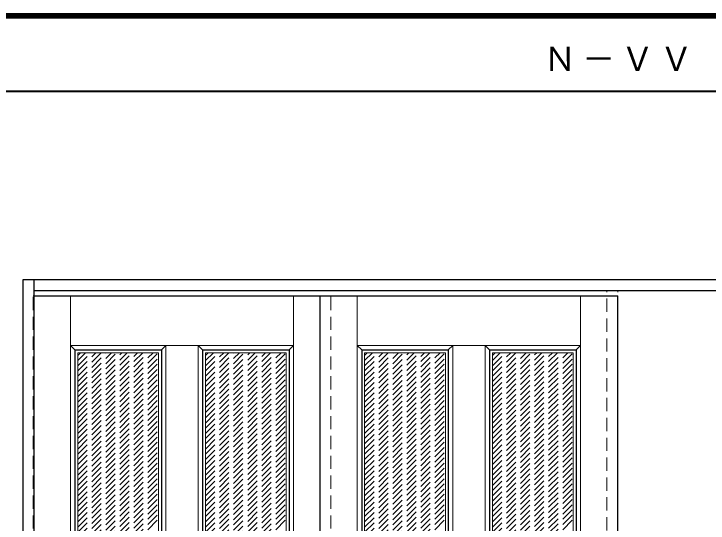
# Model space of a CAD drawing. Units: millimetres, scale not verified. Extents: x -6000 to 5700, y -4307 to 4175.
# Drawn here: x -4337 to -2450, y 2791 to 4175 of the extents above; entities that cross this region are included whole.
import ezdxf

# ---------------------------------------------------------------- set-up
doc = ezdxf.new("R2010")
doc.units = ezdxf.units.MM
doc.header["$LTSCALE"] = 30
doc.linetypes.add('DASHED1', pattern=[1.8, 1.2, -0.6])
for name, color, linetype, lineweight in [('0-2_扉', 3, 'Continuous', 25), ('0-3_仕上げ', 7, 'Continuous', 18), ('0-4_枠', 3, 'Continuous', 25), ('0-C_ハッチ', 4, 'DASHED1', 9), ('F-1_枠', 6, 'Continuous', 40)]:
    doc.layers.add(name, color=color, linetype=linetype, lineweight=lineweight)
doc.layers.add('0-A_文字', color=7, linetype='Continuous')
doc.styles.add('ＭＳ ゴシック', font='')
doc.styles.get('ＭＳ ゴシック').set_extended_font_data('MS Gothic')

msp = doc.modelspace()

# ---------------------------------------------------------------- linework, layer by layer
at = {"layer": '0-2_扉'}
for p, q in [((-4282, 3409), (-2695, 3409)), ((-3505, 3409), (-3505, 1426))]:
    msp.add_line(p, q, dxfattribs=at)
at = {"layer": '0-2_扉', "color": 4, "linetype": 'DASHED1', "lineweight": 9}
msp.add_line((-3475, 1426), (-3475, 3409), dxfattribs=at)
msp.add_lwpolyline([(-4282, 1426), (-4285, 1426), (-4285, 3409), (-4282, 3409)], dxfattribs=at)
at = {"layer": '0-2_扉'}
msp.add_lwpolyline([(-4282, 1426), (-2695, 1426), (-2695, 3409)], dxfattribs=at)
at = {"layer": '0-3_仕上げ'}
for p, q in [((-4183.5, 1426), (-4183.5, 3409)), ((-3576.5, 1426), (-3576.5, 3409)), ((-3403.5, 1426), (-3403.5, 3409)), ((-2796.5, 1426), (-2796.5, 3409)), ((-4183.5, 3274), (-3576.5, 3274)), ((-4183.5, 3274), (-4171.5, 3262)), ((-3924, 3274), (-3936, 3262)), ((-3924, 3274), (-3924, 1611)), ((-3836, 3274), (-3824, 3262)), ((-3836, 3274), (-3836, 1611)), ((-3576.5, 3274), (-3588.5, 3262)), ((-3403.5, 3274), (-2796.5, 3274)), ((-3403.5, 3274), (-3391.5, 3262)), ((-3144, 3274), (-3156, 3262)), ((-3144, 3274), (-3144, 1611)), ((-3056, 3274), (-3044, 3262)), ((-3056, 3274), (-3056, 1611)), ((-2796.5, 3274), (-2808.5, 3262))]:
    msp.add_line(p, q, dxfattribs=at)
at = {"layer": '0-3_仕上げ', "color": 3, "lineweight": 25}
for p, q in [((-4171.5, 3262), (-3936, 3262)), ((-4171.5, 3262), (-4171.5, 1623)), ((-3936, 3262), (-3936, 1623)), ((-3824, 3262), (-3588.5, 3262)), ((-3824, 3262), (-3824, 1623)), ((-3588.5, 3262), (-3588.5, 1623)), ((-3391.5, 3262), (-3156, 3262)), ((-3391.5, 3262), (-3391.5, 1623)), ((-3156, 3262), (-3156, 1623)), ((-3044, 3262), (-2808.5, 3262)), ((-3044, 3262), (-3044, 1623)), ((-2808.5, 3262), (-2808.5, 1623))]:
    msp.add_line(p, q, dxfattribs=at)
at = {"layer": '0-4_枠'}
for p, q in [((-4312, 1406), (-4312, 3453)), ((-4312, 3453), (-1888, 3453)), ((-4282, 1406), (-4282, 3453)), ((-4282, 3423), (-1918, 3423))]:
    msp.add_line(p, q, dxfattribs=at)
at = {"layer": '0-4_枠', "color": 4, "linetype": 'DASHED1', "lineweight": 9}
for p, q in [((-2725, 1421), (-2725, 3423)), ((-2695, 1421), (-2695, 3423))]:
    msp.add_line(p, q, dxfattribs=at)
at = {"layer": '0-C_ハッチ', "linetype": 'Continuous'}
for p, q in [((-4163.5, 3254), (-3944, 3254)), ((-4163.5, 3254), (-4163.5, 1631)), ((-3944, 3254), (-3944, 1631)), ((-3816, 3254), (-3596.5, 3254)), ((-3816, 3254), (-3816, 1631)), ((-3596.5, 3254), (-3596.5, 1631)), ((-3383.5, 3254), (-3164, 3254)), ((-3383.5, 3254), (-3383.5, 1631)), ((-3164, 3254), (-3164, 1631)), ((-3036, 3254), (-2816.5, 3254)), ((-3036, 3254), (-3036, 1631)), ((-2816.5, 3254), (-2816.5, 1631))]:
    msp.add_line(p, q, dxfattribs=at)
at = {"layer": '0-C_ハッチ'}
for p, q in [((-4163.5, 3246.81), (-4156.31, 3254)), ((-4163.5, 3034.68), (-3944.18, 3254)), ((-4163.5, 3048.82), (-3958.32, 3254)), ((-4163.5, 3062.96), (-3972.46, 3254)), ((-4163.5, 3077.11), (-3986.61, 3254)), ((-4163.5, 3091.25), (-4000.75, 3254)), ((-4163.5, 3105.39), (-4014.89, 3254)), ((-4163.5, 3119.53), (-4029.03, 3254)), ((-4163.5, 3133.67), (-4043.17, 3254)), ((-4163.5, 3147.82), (-4057.32, 3254)), ((-4163.5, 3161.96), (-4071.46, 3254)), ((-4163.5, 3176.1), (-4085.6, 3254)), ((-4163.5, 3190.24), (-4099.74, 3254)), ((-4163.5, 3204.38), (-4113.88, 3254)), ((-4163.5, 3218.53), (-4128.03, 3254)), ((-4163.5, 3232.67), (-4142.17, 3254)), ((-3816, 3246.81), (-3808.81, 3254)), ((-3816, 3034.68), (-3596.68, 3254)), ((-3816, 3048.82), (-3610.82, 3254)), ((-3816, 3062.96), (-3624.96, 3254)), ((-3816, 3077.11), (-3639.11, 3254)), ((-3816, 3091.25), (-3653.25, 3254)), ((-3816, 3105.39), (-3667.39, 3254)), ((-3816, 3119.53), (-3681.53, 3254)), ((-3816, 3133.67), (-3695.67, 3254)), ((-3816, 3147.82), (-3709.82, 3254)), ((-3816, 3161.96), (-3723.96, 3254)), ((-3816, 3176.1), (-3738.1, 3254)), ((-3816, 3190.24), (-3752.24, 3254)), ((-3816, 3204.38), (-3766.38, 3254)), ((-3816, 3218.53), (-3780.53, 3254)), ((-3816, 3232.67), (-3794.67, 3254)), ((-3383.5, 3246.81), (-3376.31, 3254)), ((-3383.5, 3034.68), (-3164.18, 3254)), ((-3383.5, 3048.82), (-3178.32, 3254)), ((-3383.5, 3062.96), (-3192.46, 3254)), ((-3383.5, 3077.11), (-3206.61, 3254)), ((-3383.5, 3091.25), (-3220.75, 3254)), ((-3383.5, 3105.39), (-3234.89, 3254)), ((-3383.5, 3119.53), (-3249.03, 3254)), ((-3383.5, 3133.67), (-3263.17, 3254)), ((-3383.5, 3147.82), (-3277.32, 3254)), ((-3383.5, 3161.96), (-3291.46, 3254)), ((-3383.5, 3176.1), (-3305.6, 3254)), ((-3383.5, 3190.24), (-3319.74, 3254)), ((-3383.5, 3204.38), (-3333.88, 3254)), ((-3383.5, 3218.53), (-3348.03, 3254)), ((-3383.5, 3232.67), (-3362.17, 3254)), ((-3036, 3246.81), (-3028.81, 3254)), ((-3036, 3034.68), (-2816.68, 3254)), ((-3036, 3048.82), (-2830.82, 3254)), ((-3036, 3062.96), (-2844.96, 3254)), ((-3036, 3077.11), (-2859.11, 3254)), ((-3036, 3091.25), (-2873.25, 3254)), ((-3036, 3105.39), (-2887.39, 3254)), ((-3036, 3119.53), (-2901.53, 3254)), ((-3036, 3133.67), (-2915.67, 3254)), ((-3036, 3147.82), (-2929.82, 3254)), ((-3036, 3161.96), (-2943.96, 3254)), ((-3036, 3176.1), (-2958.1, 3254)), ((-3036, 3190.24), (-2972.24, 3254)), ((-3036, 3204.38), (-2986.38, 3254)), ((-3036, 3218.53), (-3000.53, 3254)), ((-3036, 3232.67), (-3014.67, 3254)), ((-4163.5, 3020.54), (-3944, 3240.04)), ((-3816, 3020.54), (-3596.5, 3240.04)), ((-3383.5, 3020.54), (-3164, 3240.04)), ((-3036, 3020.54), (-2816.5, 3240.04)), ((-4163.5, 3006.39), (-3944, 3225.89)), ((-4163.5, 2992.25), (-3944, 3211.75)), ((-3816, 3006.39), (-3596.5, 3225.89)), ((-3816, 2992.25), (-3596.5, 3211.75)), ((-3383.5, 3006.39), (-3164, 3225.89)), ((-3383.5, 2992.25), (-3164, 3211.75)), ((-3036, 3006.39), (-2816.5, 3225.89)), ((-3036, 2992.25), (-2816.5, 3211.75)), ((-4163.5, 2978.11), (-3944, 3197.61)), ((-3816, 2978.11), (-3596.5, 3197.61)), ((-3383.5, 2978.11), (-3164, 3197.61)), ((-3036, 2978.11), (-2816.5, 3197.61)), ((-4163.5, 2963.97), (-3944, 3183.47)), ((-3816, 2963.97), (-3596.5, 3183.47)), ((-3383.5, 2963.97), (-3164, 3183.47)), ((-3036, 2963.97), (-2816.5, 3183.47)), ((-4163.5, 2949.83), (-3944, 3169.33)), ((-4163.5, 2935.68), (-3944, 3155.18)), ((-3816, 2949.83), (-3596.5, 3169.33)), ((-3816, 2935.68), (-3596.5, 3155.18)), ((-3383.5, 2949.83), (-3164, 3169.33)), ((-3383.5, 2935.68), (-3164, 3155.18)), ((-3036, 2949.83), (-2816.5, 3169.33)), ((-3036, 2935.68), (-2816.5, 3155.18)), ((-4163.5, 2921.54), (-3944, 3141.04)), ((-3816, 2921.54), (-3596.5, 3141.04)), ((-3383.5, 2921.54), (-3164, 3141.04)), ((-3036, 2921.54), (-2816.5, 3141.04)), ((-4163.5, 2907.4), (-3944, 3126.9)), ((-3816, 2907.4), (-3596.5, 3126.9)), ((-3383.5, 2907.4), (-3164, 3126.9)), ((-3036, 2907.4), (-2816.5, 3126.9)), ((-4163.5, 2893.26), (-3944, 3112.76)), ((-4163.5, 2879.12), (-3944, 3098.62)), ((-3816, 2893.26), (-3596.5, 3112.76)), ((-3816, 2879.12), (-3596.5, 3098.62)), ((-3383.5, 2893.26), (-3164, 3112.76)), ((-3383.5, 2879.12), (-3164, 3098.62)), ((-3036, 2893.26), (-2816.5, 3112.76)), ((-3036, 2879.12), (-2816.5, 3098.62)), ((-4163.5, 2864.97), (-3944, 3084.47)), ((-3816, 2864.97), (-3596.5, 3084.47)), ((-3383.5, 2864.97), (-3164, 3084.47)), ((-3036, 2864.97), (-2816.5, 3084.47)), ((-4163.5, 2850.83), (-3944, 3070.33)), ((-3816, 2850.83), (-3596.5, 3070.33)), ((-3383.5, 2850.83), (-3164, 3070.33)), ((-3036, 2850.83), (-2816.5, 3070.33)), ((-4163.5, 2836.69), (-3944, 3056.19)), ((-4163.5, 2822.55), (-3944, 3042.05)), ((-3816, 2836.69), (-3596.5, 3056.19)), ((-3816, 2822.55), (-3596.5, 3042.05)), ((-3383.5, 2836.69), (-3164, 3056.19)), ((-3383.5, 2822.55), (-3164, 3042.05)), ((-3036, 2836.69), (-2816.5, 3056.19)), ((-3036, 2822.55), (-2816.5, 3042.05)), ((-4163.5, 2808.4), (-3944, 3027.9)), ((-3816, 2808.4), (-3596.5, 3027.9)), ((-3383.5, 2808.4), (-3164, 3027.9)), ((-3036, 2808.4), (-2816.5, 3027.9)), ((-4163.5, 2794.26), (-3944, 3013.76)), ((-3816, 2794.26), (-3596.5, 3013.76)), ((-3383.5, 2794.26), (-3164, 3013.76)), ((-3036, 2794.26), (-2816.5, 3013.76)), ((-4163.5, 2780.12), (-3944, 2999.62)), ((-4163.5, 2765.98), (-3944, 2985.48)), ((-3816, 2780.12), (-3596.5, 2999.62)), ((-3816, 2765.98), (-3596.5, 2985.48)), ((-3383.5, 2780.12), (-3164, 2999.62)), ((-3383.5, 2765.98), (-3164, 2985.48)), ((-3036, 2780.12), (-2816.5, 2999.62)), ((-3036, 2765.98), (-2816.5, 2985.48)), ((-4163.5, 2751.84), (-3944, 2971.34)), ((-3816, 2751.84), (-3596.5, 2971.34)), ((-3383.5, 2751.84), (-3164, 2971.34)), ((-3036, 2751.84), (-2816.5, 2971.34)), ((-4163.5, 2737.69), (-3944, 2957.19)), ((-3816, 2737.69), (-3596.5, 2957.19)), ((-3383.5, 2737.69), (-3164, 2957.19)), ((-3036, 2737.69), (-2816.5, 2957.19)), ((-4163.5, 2723.55), (-3944, 2943.05)), ((-4163.5, 2709.41), (-3944, 2928.91)), ((-3816, 2723.55), (-3596.5, 2943.05)), ((-3816, 2709.41), (-3596.5, 2928.91)), ((-3383.5, 2723.55), (-3164, 2943.05)), ((-3383.5, 2709.41), (-3164, 2928.91)), ((-3036, 2723.55), (-2816.5, 2943.05)), ((-3036, 2709.41), (-2816.5, 2928.91)), ((-4163.5, 2695.27), (-3944, 2914.77)), ((-3816, 2695.27), (-3596.5, 2914.77)), ((-3383.5, 2695.27), (-3164, 2914.77)), ((-3036, 2695.27), (-2816.5, 2914.77)), ((-4163.5, 2681.13), (-3944, 2900.63)), ((-3816, 2681.13), (-3596.5, 2900.63)), ((-3383.5, 2681.13), (-3164, 2900.63)), ((-3036, 2681.13), (-2816.5, 2900.63)), ((-4163.5, 2666.98), (-3944, 2886.48)), ((-4163.5, 2652.84), (-3944, 2872.34)), ((-3816, 2666.98), (-3596.5, 2886.48)), ((-3816, 2652.84), (-3596.5, 2872.34)), ((-3383.5, 2666.98), (-3164, 2886.48)), ((-3383.5, 2652.84), (-3164, 2872.34)), ((-3036, 2666.98), (-2816.5, 2886.48)), ((-3036, 2652.84), (-2816.5, 2872.34)), ((-4163.5, 2638.7), (-3944, 2858.2)), ((-3816, 2638.7), (-3596.5, 2858.2)), ((-3383.5, 2638.7), (-3164, 2858.2)), ((-3036, 2638.7), (-2816.5, 2858.2)), ((-4163.5, 2624.56), (-3944, 2844.06)), ((-3816, 2624.56), (-3596.5, 2844.06)), ((-3383.5, 2624.56), (-3164, 2844.06)), ((-3036, 2624.56), (-2816.5, 2844.06)), ((-4163.5, 2610.41), (-3944, 2829.91)), ((-4163.5, 2596.27), (-3944, 2815.77)), ((-3816, 2610.41), (-3596.5, 2829.91)), ((-3816, 2596.27), (-3596.5, 2815.77)), ((-3383.5, 2610.41), (-3164, 2829.91)), ((-3383.5, 2596.27), (-3164, 2815.77)), ((-3036, 2610.41), (-2816.5, 2829.91)), ((-3036, 2596.27), (-2816.5, 2815.77)), ((-4163.5, 2582.13), (-3944, 2801.63)), ((-3816, 2582.13), (-3596.5, 2801.63)), ((-3383.5, 2582.13), (-3164, 2801.63)), ((-3036, 2582.13), (-2816.5, 2801.63))]:
    msp.add_line(p, q, dxfattribs=at)
at = {"layer": 'F-1_枠'}
for p, q in [((-6000, 4175), (5700, 4175)), ((-6000, 4170), (5700, 4170)), ((-6000, 4165), (5700, 4165)), ((-6000, 3965), (5700, 3965))]:
    msp.add_line(p, q, dxfattribs=at)

# ---------------------------------------------------------------- texts
at = {"layer": '0-A_文字', "insert": (-2897.5, 4020), "char_height": 65.98, "attachment_point": 7, "style": 'ＭＳ ゴシック'}
msp.add_mtext('\\T1.17;Ｎ－ＶＶ', dxfattribs=at)

doc.saveas('drawing.dxf')
